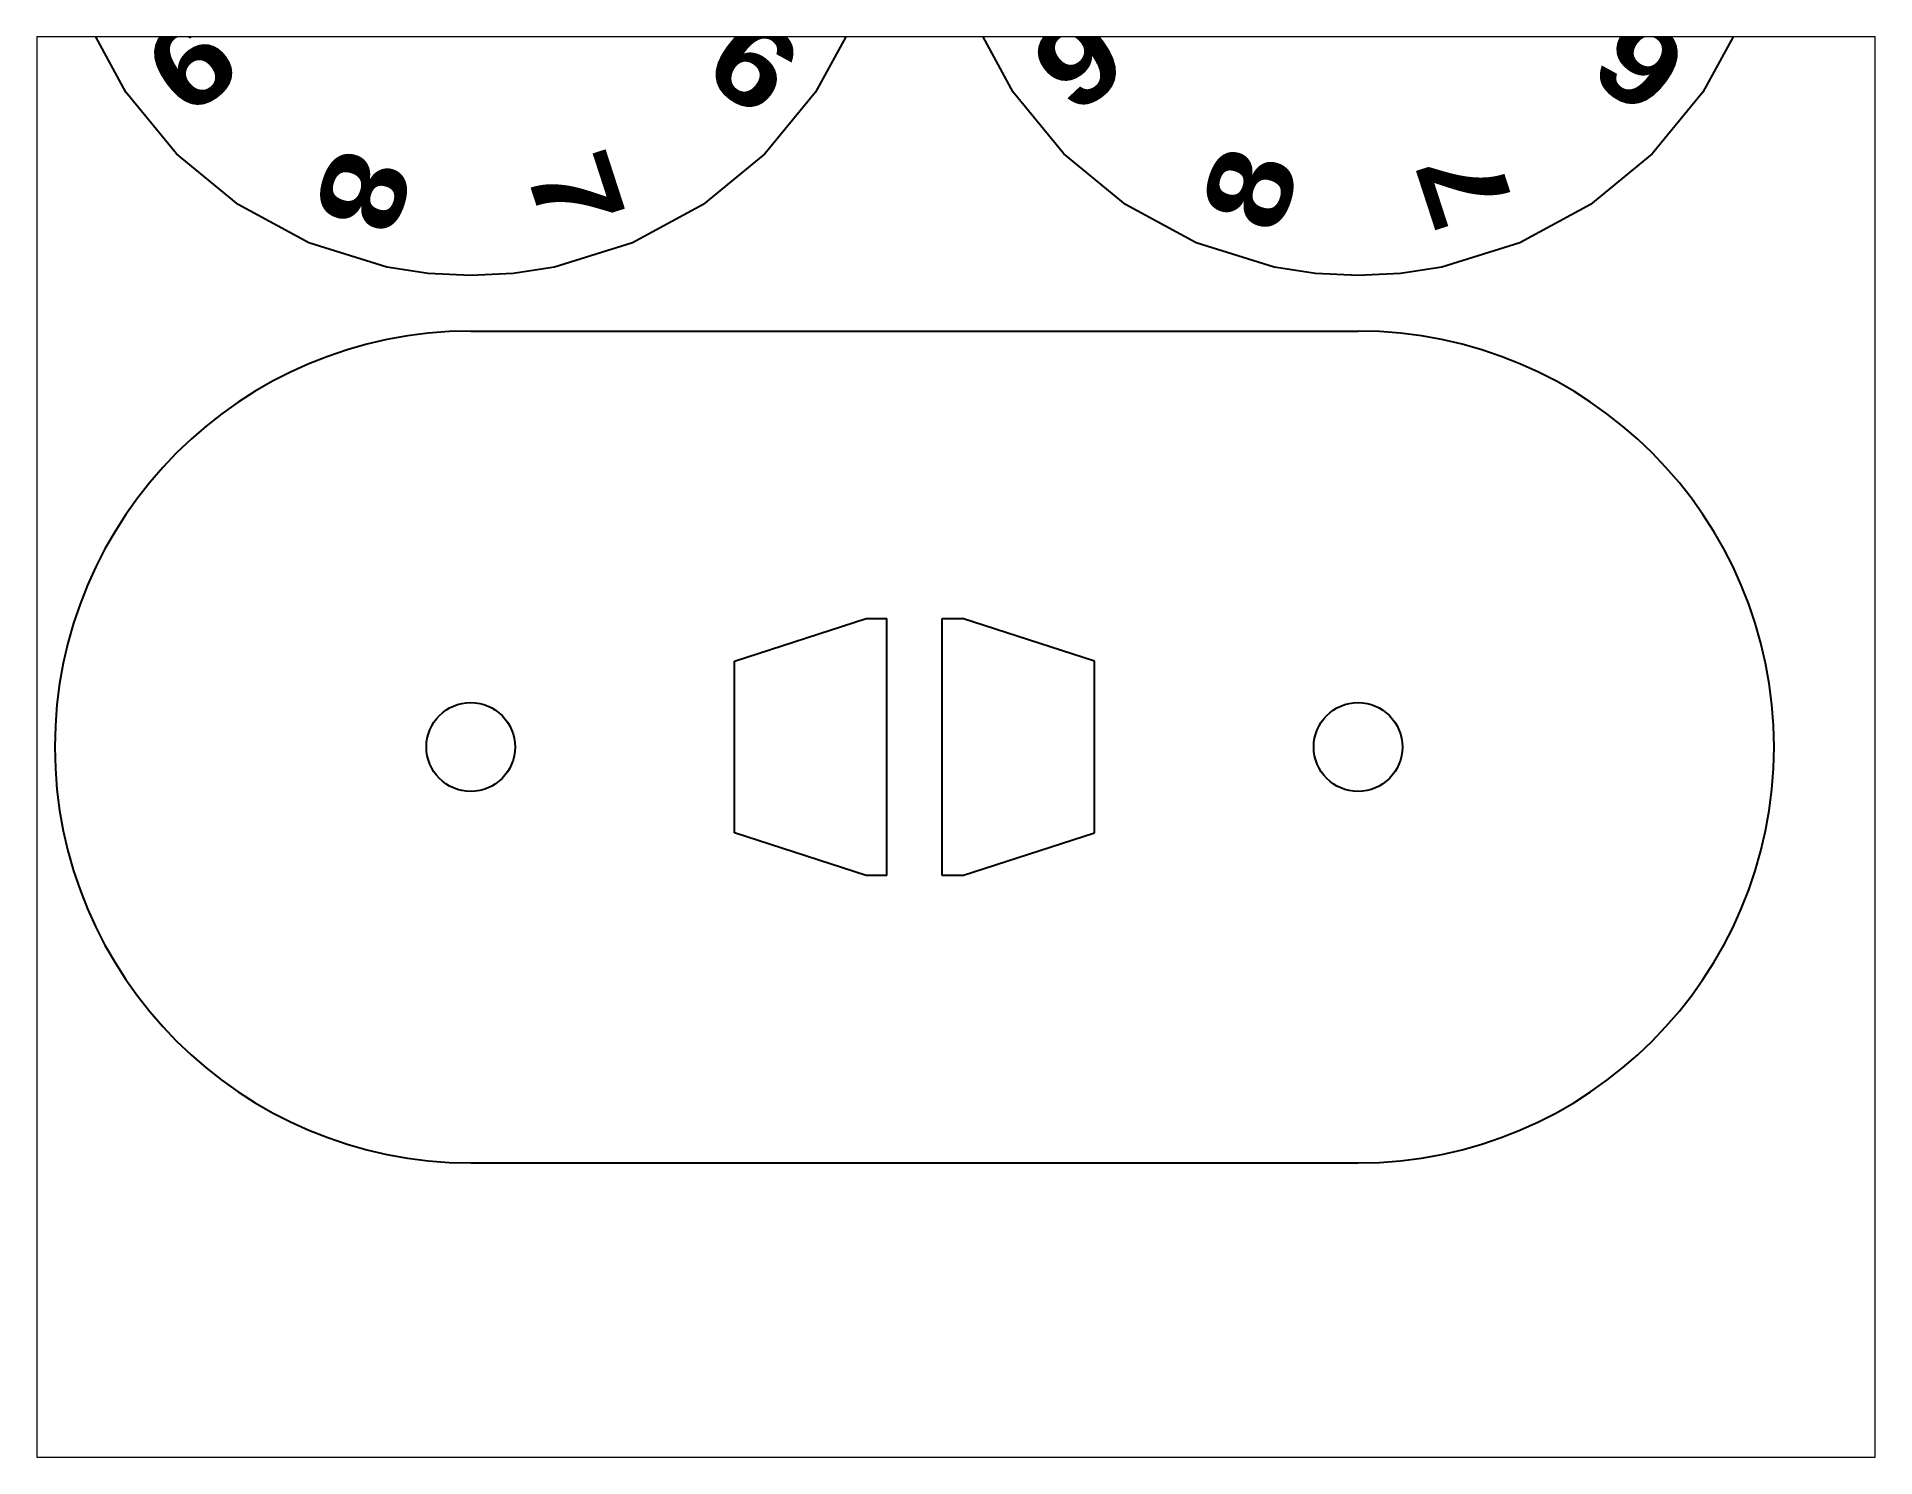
# Paper-space layout 'Sheet1' of a CAD drawing. Header units: inches. Extents: x 1.1 to 9.9, y 0.85 to 7.65.
# The model-space entities are those that its viewports show. They can reach past a viewport. Long polylines and large blocks are cut down to what shows.
import ezdxf

# ---------------------------------------------------------------- set-up
doc = ezdxf.new("R2010")
doc.units = ezdxf.units.IN
doc.header["$MEASUREMENT"] = 0
doc.layers.add('Bottom', color=3, linetype='Continuous')
doc.layers.add('Top', color=1, linetype='Continuous')
doc.styles.get("Standard").update_dxf_attribs({"font": 'Arial Black.ttf', "height": 14})

msp = doc.modelspace()

# ---------------------------------------------------------------- linework, layer by layer
at = {"layer": 'Top'}
for p, q in [((15, 30), (47, 30)), ((24.511, 18.09), (29.266, 19.635)), ((29.266, 19.635), (30, 19.635)), ((30, 10.365), (30, 19.635)), ((32, 10.365), (32, 19.635)), ((32, 19.635), (32.734, 19.635)), ((37.489, 18.09), (32.734, 19.635)), ((24.511, 11.91), (24.511, 18.09)), ((37.489, 11.91), (37.489, 18.09)), ((29.266, 10.365), (24.511, 11.91)), ((32.734, 10.365), (37.489, 11.91)), ((30, 10.365), (29.266, 10.365)), ((32.734, 10.365), (32, 10.365)), ((15, 0), (47, 0))]:
    msp.add_line(p, q, dxfattribs=at)
for centre, radius in [((15, 47), 15), ((47, 47), 15), ((15, 15), 1.6), ((47, 15), 1.6)]:
    msp.add_circle(centre, radius, dxfattribs=at)
for centre, start, end in [((15, 15), 90, 270), ((47, 15), 270, 90)]:
    msp.add_arc(centre, 15, start, end, dxfattribs=at)

# ---------------------------------------------------------------- texts
at = {"layer": 'Bottom'}
for s, rotation, p in [('9', 216, (5.126, 41.645)), ('6', 324, (23.24, 39.195)), ('9', 36, (36.725, 37.728)), ('6', 144, (59.119, 40.072)), ('8', 252, (10.123, 36.751)), ('7', 288, (16.946, 35.827)), ('8', 72, (44.12, 33.405)), ('7', 108, (52.701, 34.367))]:
    msp.add_text(s, height=3, rotation=rotation, dxfattribs=at).set_placement(p)

psp = doc.layouts.new('Sheet1')

# ---------------------------------------------------------------- viewports
at = {"layer": '0'}
psp.add_viewport(center=(5.5, 4.25), size=(8.8, 6.8), view_center_point=(32.5, 15), view_height=51.231818, dxfattribs=at)

doc.saveas('drawing.dxf')
